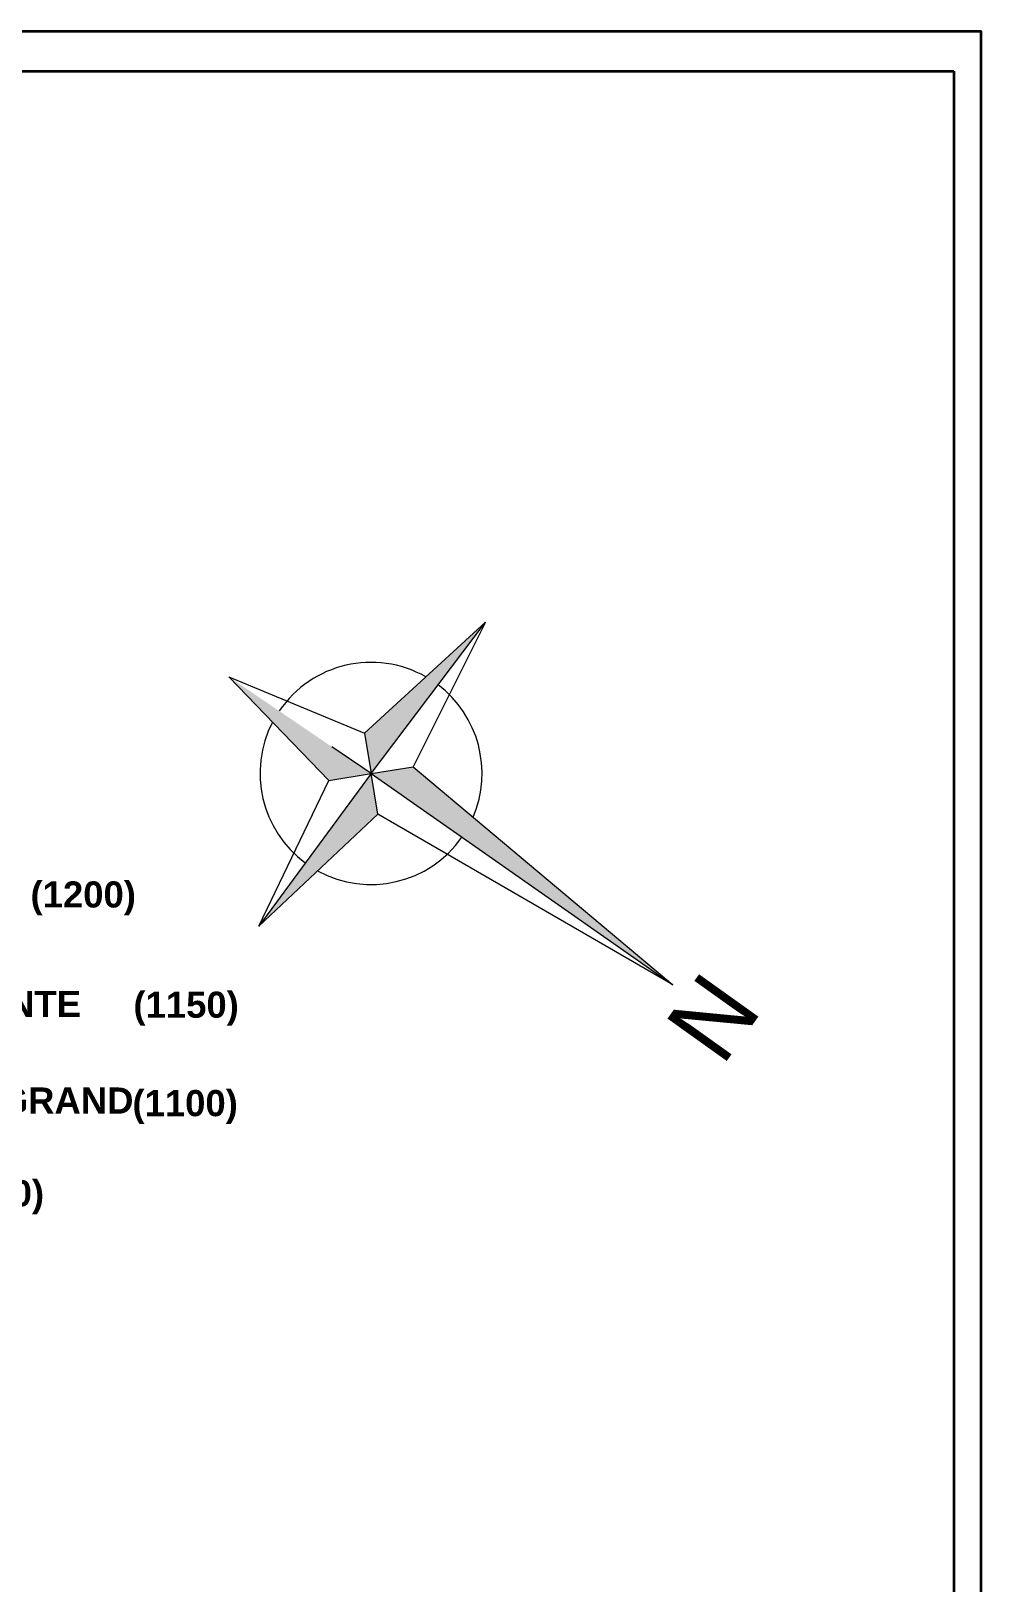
# Model space of a CAD drawing. Header units: millimetres. Extents: x 35648 to 65438, y -2675 to 1559.
# Drawn here: x 64372 to 65438, y -182 to 1559 of the extents above; entities that cross this region are included whole.
import ezdxf

# ---------------------------------------------------------------- set-up
doc = ezdxf.new("R2010")
doc.units = ezdxf.units.MM
doc.header["$MEASUREMENT"] = 0
doc.layers.add('AGUA 2006', color=21, linetype='Continuous', lineweight=35)
doc.layers.add('GENERAL', color=7, linetype='Continuous', lineweight=20)
doc.layers.add('NOMBRES DE CALLES', color=7, linetype='Continuous')
doc.styles.add('SANSSERIFBOLD', font='sasb____.pfb', dxfattribs={"height": 130})

msp = doc.modelspace()

# ---------------------------------------------------------------- hatches: boundary and pattern name
at = {"layer": 'GENERAL'}
h = msp.add_hatch(color=256, dxfattribs=at)
h.paths.add_polyline_path([(64706.4, 718.2), (64753.6, 726.3), (64594, 834.7)])
h.paths.add_polyline_path([(64761.1, 680.5), (64753.6, 726.3), (64627.6, 555)])
h.paths.add_polyline_path([(65092.4, 489), (64800.8, 733.7), (64753.6, 726.3)])
h.paths.add_polyline_path([(64881.9, 895.8), (64746.2, 771.4), (64753.6, 726.3)])

# ---------------------------------------------------------------- linework, layer by layer
at = {"layer": 'AGUA 2006', "color": 94}
for p, q in [((59646.9, 1514.1), (65407.6, 1514.1)), ((65407.6, 1514.1), (65407.6, -2642.8))]:
    msp.add_line(p, q, dxfattribs=at)
msp.add_lwpolyline([(59614.9, 1559.1), (65438.2, 1559.1), (65438.2, -2675.2), (59614.9, -2675.2)], close=True, dxfattribs=at)
at = {"layer": 'GENERAL'}
for p, q in [((64746.2, 771.4), (64881.9, 895.8)), ((64753.6, 726.3), (64881.9, 895.8)), ((64881.9, 895.8), (64800.8, 733.7)), ((64594, 834.7), (64746.2, 771.4)), ((64594, 834.7), (64706.4, 718.2)), ((64746.2, 771.4), (64753.6, 726.3)), ((64753.6, 726.3), (64709.6, 756.1)), ((64753.6, 726.3), (64800.8, 733.7)), ((64800.8, 733.7), (65092.4, 489)), ((64753.6, 726.3), (64627.6, 555)), ((64627.6, 555), (64706.4, 718.2)), ((64706.4, 718.2), (64753.6, 726.3)), ((64753.6, 726.3), (65092.4, 489)), ((64761.1, 680.5), (64753.6, 726.3)), ((64761.1, 680.5), (64627.6, 555)), ((65092.4, 489), (64761.1, 680.5))]:
    msp.add_line(p, q, dxfattribs=at)
for start, end in [(60.3933, 145.7971), (336.8128, 52.8716), (152.4637, 233.6718), (241.2318, 325)]:
    msp.add_arc((64753.6, 726.3), 124.6, start, end, dxfattribs=at)

# ---------------------------------------------------------------- texts
msp.add_text('N', height=81.8, rotation=234.4796, dxfattribs=at).set_placement((65127, 508.3))
at = {"layer": 'NOMBRES DE CALLES', "linetype": 'Continuous', "style": 'SANSSERIFBOLD'}
for s, height, p in [('(1200)', 29.3, (64371.4, 575.9)), ('CALLE PIAMONTE', 29.305, (64064.2, 453.1)), ('(1150)', 29.3, (64486.9, 452.2)), ('CALLE J. CONTE GRAND', 29.305, (63988.9, 344.7)), ('(1100)', 29.3, (64485.8, 341.8)), ('(1050)', 29.3, (64268.3, 240.7))]:
    msp.add_text(s, height=height, dxfattribs=at).set_placement(p)

doc.saveas('drawing.dxf')
